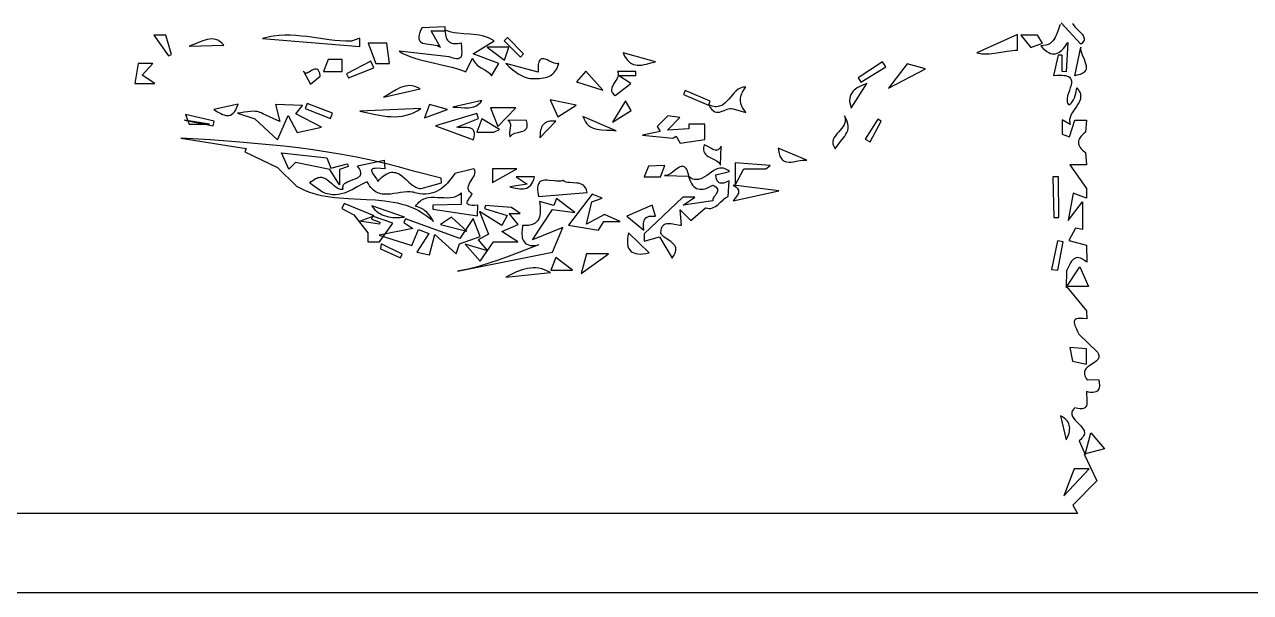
# Model space of a CAD drawing. Header units: metres. Extents: x 0 to 50, y 0 to 50.
# Drawn here: x 16.75 to 33.64, y 0 to 7.83 of the extents above; entities that cross this region are included whole.
import ezdxf

# ---------------------------------------------------------------- set-up
doc = ezdxf.new("R2010")
doc.units = ezdxf.units.M

msp = doc.modelspace()

# ---------------------------------------------------------------- linework, layer by layer
for points in [[(31.017769, 7.830193), (31.007373, 7.805185), (30.988889, 7.752601), (30.970446, 7.699302), (30.960104, 7.6734), (30.948407, 7.648537), (30.934901, 7.62512), (30.919131, 7.603556), (30.900642, 7.58425), (30.878979, 7.567608), (30.853687, 7.554037), (30.824311, 7.543943), (30.790395, 7.537732), (30.751486, 7.535811), (30.751486, 7.535811), (30.780364, 7.504464), (30.808112, 7.478519), (30.834811, 7.457792), (30.86054, 7.4421), (30.88538, 7.43126), (30.90941, 7.42509), (30.932711, 7.423405), (30.955362, 7.426022), (30.977444, 7.43276), (30.999036, 7.443433), (31.020218, 7.45786), (31.04107, 7.475858), (31.061673, 7.497242), (31.082105, 7.52183), (31.102448, 7.549439), (31.12278, 7.579886), (31.099822, 7.174763), (31.046221, 7.181172), (31.046221, 7.404727), (30.992071, 7.404283), (30.927941, 7.126322), (30.927941, 7.126322), (30.970532, 7.129745), (31.008261, 7.131102), (31.041381, 7.130496), (31.070147, 7.12803), (31.094812, 7.123805), (31.115628, 7.117925), (31.132849, 7.110491), (31.146729, 7.101608), (31.157521, 7.091376), (31.165479, 7.079899), (31.170855, 7.067279), (31.173903, 7.053619), (31.174877, 7.039021), (31.174029, 7.023588), (31.167884, 6.990627), (31.157494, 6.955555), (31.144887, 6.919193), (31.13209, 6.882361), (31.121129, 6.84588), (31.114032, 6.81057), (31.112565, 6.79361), (31.112825, 6.777251), (31.115064, 6.761594), (31.119535, 6.746743), (31.126493, 6.732801), (31.13619, 6.719868), (31.13619, 6.719868), (31.150723, 6.729581), (31.163709, 6.740148), (31.175264, 6.751526), (31.185499, 6.763675), (31.202463, 6.790119), (31.215508, 6.819149), (31.225538, 6.850434), (31.23346, 6.883644), (31.246595, 6.954514), (31.246595, 6.954514), (31.262074, 6.936836), (31.274664, 6.919481), (31.284534, 6.90243), (31.291857, 6.885664), (31.296804, 6.869162), (31.299545, 6.852906), (31.300253, 6.836876), (31.299098, 6.821052), (31.296251, 6.805414), (31.291885, 6.789945), (31.279277, 6.759429), (31.262644, 6.729348), (31.243357, 6.699546), (31.202298, 6.640156), (31.183267, 6.610254), (31.167062, 6.580008), (31.155054, 6.54926), (31.151051, 6.533649), (31.148611, 6.517855), (31.147905, 6.501857), (31.149105, 6.485636), (31.152381, 6.469173), (31.157906, 6.452447), (31.046221, 6.516022), (31.046221, 6.316015), (31.148502, 6.279223), (31.221172, 6.510508), (31.381815, 6.510508), (31.367832, 6.342842), (31.367832, 6.342842), (31.344891, 6.325377), (31.325008, 6.307911), (31.308185, 6.290446), (31.29442, 6.272981), (31.283715, 6.255516), (31.276068, 6.238051), (31.271479, 6.220585), (31.26995, 6.20312), (31.271479, 6.185655), (31.276068, 6.16819), (31.283715, 6.150725), (31.29442, 6.133259), (31.308185, 6.115794), (31.325008, 6.098329), (31.344891, 6.080864), (31.367832, 6.063399), (31.381815, 5.895733), (31.151045, 5.895733), (31.381815, 5.567686), (31.381815, 5.43706), (31.198906, 5.506385), (31.12604, 5.126162), (31.325882, 5.382687), (31.325882, 5.001514), (31.227856, 5.023947), (31.136334, 4.852477), (31.381815, 4.788489), (31.38318, 4.550993), (31.38318, 4.550993), (31.353009, 4.575713), (31.325395, 4.594044), (31.300158, 4.60644), (31.277117, 4.613349), (31.256091, 4.615223), (31.236901, 4.612512), (31.219365, 4.605667), (31.203304, 4.595139), (31.188537, 4.581379), (31.174884, 4.564836), (31.162164, 4.545963), (31.150196, 4.525209), (31.127798, 4.479863), (31.106245, 4.432404), (31.101849, 4.203243), (31.290888, 4.489727), (31.40917, 4.219072), (31.105319, 4.219072), (31.381815, 3.88051), (31.384767, 3.770488), (31.384767, 3.770488), (31.337107, 3.776838), (31.298305, 3.778783), (31.267629, 3.776711), (31.244346, 3.771009), (31.227725, 3.762063), (31.221684, 3.756495), (31.217034, 3.750261), (31.211542, 3.735989), (31.210515, 3.719635), (31.213222, 3.701584), (31.218931, 3.682225), (31.236429, 3.641126), (31.257151, 3.599435), (31.275244, 3.560245), (31.532655, 3.31079), (31.532655, 3.31079), (31.54136, 3.294529), (31.547188, 3.279378), (31.550342, 3.265256), (31.551025, 3.252078), (31.549441, 3.239762), (31.54579, 3.228225), (31.540277, 3.217385), (31.533104, 3.207157), (31.514588, 3.188211), (31.491864, 3.170723), (31.44028, 3.137469), (31.414663, 3.120377), (31.391325, 3.10209), (31.371888, 3.081945), (31.364139, 3.070968), (31.357973, 3.059279), (31.353593, 3.046793), (31.351202, 3.033429), (31.351003, 3.019102), (31.353197, 3.003731), (31.357989, 2.987232), (31.36558, 2.969522), (31.376173, 2.950519), (31.389971, 2.93014), (31.547614, 2.935629), (31.547614, 2.935629), (31.55363, 2.908659), (31.557445, 2.883889), (31.559057, 2.861319), (31.558466, 2.84095), (31.55567, 2.822783), (31.55067, 2.806818), (31.543463, 2.793056), (31.534048, 2.781498), (31.522426, 2.772144), (31.508594, 2.764996), (31.492553, 2.760053), (31.4743, 2.757317), (31.453835, 2.756789), (31.431158, 2.758469), (31.406266, 2.762357), (31.37916, 2.768456), (31.37916, 2.768456), (31.380383, 2.723726), (31.384593, 2.676888), (31.387267, 2.631414), (31.386615, 2.610272), (31.383884, 2.590774), (31.378509, 2.573351), (31.369925, 2.558439), (31.357565, 2.546471), (31.340867, 2.537881), (31.319263, 2.533104), (31.292189, 2.532571), (31.25908, 2.536719), (31.219371, 2.54598), (31.219371, 2.54598), (31.20442, 2.529659), (31.193141, 2.513812), (31.185276, 2.498405), (31.180566, 2.483405), (31.178751, 2.468777), (31.179575, 2.454489), (31.182777, 2.440506), (31.188099, 2.426795), (31.195283, 2.413322), (31.20407, 2.400053), (31.225419, 2.373992), (31.250075, 2.348343), (31.275971, 2.322834), (31.301037, 2.297197), (31.323203, 2.271161), (31.340402, 2.244456), (31.346491, 2.230768), (31.350563, 2.216812), (31.352358, 2.202553), (31.351618, 2.187958), (31.348083, 2.172994), (31.341497, 2.157626), (31.331599, 2.141821), (31.318131, 2.125544), (31.300835, 2.108763), (31.279452, 2.091443), (31.362418, 1.90302), (31.439888, 2.199754), (31.627419, 1.978698), (31.347439, 1.905716), (31.520811, 1.538816), (31.192289, 1.202906), (31.255449, 1.089307), (8.169895, 1.089307)], [(22.226061, 7.785139), (22.226061, 7.785139), (22.201448, 7.730534), (22.193128, 7.706982), (22.187285, 7.685757), (22.183786, 7.666729), (22.182494, 7.64977), (22.183276, 7.63475), (22.185996, 7.621539), (22.19052, 7.610007), (22.196713, 7.600026), (22.204441, 7.591465), (22.213568, 7.584195), (22.235482, 7.573011), (22.261377, 7.565435), (22.290175, 7.560433), (22.320798, 7.556968), (22.383205, 7.550503), (22.412834, 7.545431), (22.439975, 7.53775), (22.463551, 7.526425), (22.473664, 7.519071), (22.482483, 7.510418), (22.351413, 7.740059), (22.544506, 7.740059), (22.544506, 7.795947), (22.226061, 7.785139)], [(31.188533, 7.840913), (31.195362, 7.82854), (31.20398, 7.816138), (31.225415, 7.791236), (31.250499, 7.766184), (31.302267, 7.715548), (31.324277, 7.689921), (31.33329, 7.677021), (31.340586, 7.66406), (31.345873, 7.651034), (31.348858, 7.637942), (31.34925, 7.624781), (31.346756, 7.611548), (31.341083, 7.59824), (31.331941, 7.584855), (31.319036, 7.57139), (31.302076, 7.557843), (31.02954, 7.853804)], [(18.532775, 7.68417), (18.73265, 7.398812), (18.777715, 7.415347), (18.699609, 7.68417), (18.532775, 7.68417)], [(19.020768, 7.531351), (19.496193, 7.545642), (19.496193, 7.545642), (19.469654, 7.573874), (19.4425, 7.595685), (19.414773, 7.611619), (19.386514, 7.622219), (19.357762, 7.628029), (19.32856, 7.629593), (19.298949, 7.627454), (19.268968, 7.622158), (19.23866, 7.614247), (19.208065, 7.604266), (19.146179, 7.580267), (19.083638, 7.554512), (19.020768, 7.531351)], [(20.029337, 7.633767), (21.369927, 7.524806), (21.369927, 7.639459), (21.253784, 7.599759), (21.253784, 7.599759), (21.17763, 7.599968), (21.101385, 7.603732), (21.025058, 7.610345), (20.948657, 7.6191), (20.79567, 7.640204), (20.642495, 7.661388), (20.565859, 7.670242), (20.489203, 7.676994), (20.412535, 7.680937), (20.335865, 7.681364), (20.259201, 7.677568), (20.182553, 7.668841), (20.144237, 7.662408), (20.105928, 7.654476), (20.067628, 7.644959), (20.029337, 7.633767)], [(22.546603, 7.748604), (22.546603, 7.748604), (22.546975, 7.71898), (22.54947, 7.692311), (22.554018, 7.6685), (22.56055, 7.647448), (22.568998, 7.629057), (22.579293, 7.613229), (22.591365, 7.599866), (22.605145, 7.588869), (22.620565, 7.58014), (22.637556, 7.57358), (22.656049, 7.569091), (22.675974, 7.566576), (22.697262, 7.565935), (22.719846, 7.56707), (22.768622, 7.574276), (22.768622, 7.574276), (22.768041, 7.552506), (22.768832, 7.529808), (22.772222, 7.483551), (22.774181, 7.439352), (22.773182, 7.419227), (22.770096, 7.401059), (22.764346, 7.38533), (22.755356, 7.37252), (22.742549, 7.363109), (22.725349, 7.35758), (22.703178, 7.356412), (22.675462, 7.360088), (22.641623, 7.369086), (22.601084, 7.38389), (21.910442, 7.45972), (21.910442, 7.45972), (21.9632, 7.431475), (22.017259, 7.406523), (22.072472, 7.384463), (22.128695, 7.364896), (22.185782, 7.347421), (22.243588, 7.331635), (22.360778, 7.303532), (22.479103, 7.27738), (22.597401, 7.249973), (22.656176, 7.234796), (22.71451, 7.218103), (22.772256, 7.199493), (22.829269, 7.178564), (22.922798, 7.364539), (22.922798, 7.364539), (22.932423, 7.341114), (22.944077, 7.320312), (22.95752, 7.301809), (22.972512, 7.285283), (22.988811, 7.27041), (23.006178, 7.256867), (23.043154, 7.232481), (23.081515, 7.209539), (23.119339, 7.185457), (23.137448, 7.17218), (23.154701, 7.157649), (23.170858, 7.14154), (23.185679, 7.123531), (23.286921, 7.289789), (22.932747, 7.424607), (23.219697, 7.603556), (23.219697, 7.603556), (23.181597, 7.626755), (23.142317, 7.645564), (23.101994, 7.66052), (23.06077, 7.672161), (23.018783, 7.681023), (22.976174, 7.687643), (22.889648, 7.696303), (22.802309, 7.702436), (22.715276, 7.710334), (22.672224, 7.716287), (22.629668, 7.724292), (22.587748, 7.734886), (22.546603, 7.748604)], [(23.358632, 7.603442), (23.582361, 7.379887), (23.625442, 7.422459), (23.404708, 7.648929), (23.358632, 7.603442)], [(29.870422, 7.439893), (29.870422, 7.439893), (29.903802, 7.431967), (29.937612, 7.426936), (29.971811, 7.424465), (30.006356, 7.424222), (30.041203, 7.425873), (30.076311, 7.429082), (30.147134, 7.438844), (30.290014, 7.462388), (30.361385, 7.470828), (30.396903, 7.473047), (30.432253, 7.473485), (30.430424, 7.693307), (29.870422, 7.439893)], [(30.474341, 7.68417), (30.615563, 7.511309), (30.773001, 7.57098), (30.705033, 7.68417), (30.474341, 7.68417)], [(21.484455, 7.572393), (21.590993, 7.292949), (21.776983, 7.292949), (21.740201, 7.572393), (21.484455, 7.572393)], [(23.122473, 7.516504), (23.363249, 7.336063), (23.423442, 7.516504), (23.122473, 7.516504)], [(24.999395, 7.437098), (24.999395, 7.437098), (25.018523, 7.39461), (25.039443, 7.359312), (25.06202, 7.330662), (25.086118, 7.308118), (25.1116, 7.291139), (25.138331, 7.279181), (25.166176, 7.271703), (25.194996, 7.268162), (25.224658, 7.268017), (25.255024, 7.270726), (25.28596, 7.275746), (25.317328, 7.282536), (25.380818, 7.299255), (25.444408, 7.316546), (24.999395, 7.437098)], [(31.300814, 7.515855), (31.300814, 7.515855), (31.298826, 7.503908), (31.298433, 7.491461), (31.30178, 7.46526), (31.309549, 7.437634), (31.32043, 7.408969), (31.346306, 7.350053), (31.358685, 7.32057), (31.368948, 7.291581), (31.375789, 7.263472), (31.377899, 7.236626), (31.376772, 7.223796), (31.373972, 7.211426), (31.369335, 7.199563), (31.362699, 7.188256), (31.3539, 7.177552), (31.342775, 7.1675), (31.32916, 7.158147), (31.312891, 7.149542), (31.293806, 7.141732), (31.27174, 7.134766), (31.246532, 7.128691), (31.218016, 7.123555), (31.300814, 7.515855)], [(18.318507, 7.292949), (18.268789, 7.013506), (18.545344, 7.013506), (18.372523, 7.12863), (18.518176, 7.292949), (18.318507, 7.292949)], [(20.93404, 7.348838), (20.870393, 7.181172), (21.127553, 7.181172), (21.127553, 7.348838), (20.93404, 7.348838)], [(21.215783, 7.09165), (21.562409, 7.23214), (21.521256, 7.324334), (21.189017, 7.150274), (21.215783, 7.09165)], [(23.382293, 7.290742), (23.382293, 7.290742), (23.429647, 7.246614), (23.477871, 7.204968), (23.527466, 7.167207), (23.552933, 7.150221), (23.578931, 7.134732), (23.60552, 7.120915), (23.632765, 7.108945), (23.660728, 7.098998), (23.68947, 7.091248), (23.719055, 7.085872), (23.749544, 7.083043), (23.781001, 7.082938), (23.813487, 7.085732), (23.813487, 7.085732), (23.844147, 7.086342), (23.873032, 7.088398), (23.900178, 7.091946), (23.92562, 7.097027), (23.949393, 7.103685), (23.97153, 7.111963), (23.992068, 7.121904), (24.011041, 7.133553), (24.028484, 7.146951), (24.044432, 7.162143), (24.058919, 7.179171), (24.07198, 7.198079), (24.083651, 7.21891), (24.093966, 7.241708), (24.102959, 7.266515), (24.110667, 7.293375), (24.110667, 7.293375), (24.101768, 7.290228), (24.092188, 7.288785), (24.071255, 7.290315), (24.048418, 7.296572), (24.024225, 7.306162), (23.973971, 7.329766), (23.949008, 7.340993), (23.924886, 7.349978), (23.902155, 7.355327), (23.881363, 7.355647), (23.871866, 7.353485), (23.86306, 7.349544), (23.855013, 7.343648), (23.847795, 7.335624), (23.841473, 7.325297), (23.836117, 7.312493), (23.831794, 7.297039), (23.828575, 7.278759), (23.825718, 7.233026), (23.828096, 7.173902), (23.382293, 7.290742)], [(28.272526, 7.032786), (28.61431, 7.246454), (28.569887, 7.316075), (28.233501, 7.093717), (28.272526, 7.032786)], [(28.91218, 7.285674), (28.652247, 6.953188), (29.164638, 7.219225), (28.91218, 7.285674)], [(20.593315, 7.187544), (20.692183, 7.006883), (20.825477, 7.117717), (20.825477, 7.117717), (20.817346, 7.156389), (20.806854, 7.184128), (20.800824, 7.194323), (20.794326, 7.202296), (20.787399, 7.208217), (20.780085, 7.212256), (20.772423, 7.214584), (20.764454, 7.21537), (20.747757, 7.213001), (20.730317, 7.206512), (20.712458, 7.197266), (20.676777, 7.175951), (20.659602, 7.166608), (20.643301, 7.159958), (20.628198, 7.157364), (20.621198, 7.158014), (20.614618, 7.160188), (20.608499, 7.164058), (20.602882, 7.169794), (20.597807, 7.177566), (20.593315, 7.187544)], [(24.485377, 7.184799), (24.354367, 7.037), (24.717429, 6.922288), (24.485377, 7.184799)], [(24.917884, 7.181172), (24.917884, 7.181172), (24.923316, 7.170693), (24.927012, 7.160215), (24.929104, 7.149738), (24.929726, 7.139264), (24.927085, 7.118325), (24.920148, 7.097404), (24.909976, 7.076509), (24.897628, 7.055643), (24.870638, 7.01403), (24.858116, 6.993293), (24.847655, 6.972612), (24.840314, 6.951992), (24.837153, 6.93144), (24.839231, 6.910961), (24.842565, 6.900751), (24.847607, 6.890562), (24.854488, 6.880395), (24.863341, 6.870249), (24.887492, 6.850028), (25.101833, 7.016991), (24.934342, 7.125283), (25.173325, 7.125283), (25.173325, 7.181172), (24.917884, 7.181172)], [(21.697543, 6.8254), (22.200275, 6.940041), (22.200275, 6.940041), (22.162793, 6.960218), (22.126663, 6.974302), (22.091768, 6.982816), (22.057993, 6.986287), (22.025221, 6.985237), (21.993335, 6.980193), (21.962218, 6.971677), (21.931753, 6.960215), (21.901825, 6.946332), (21.872316, 6.930551), (21.814091, 6.895397), (21.756144, 6.858947), (21.697543, 6.8254)], [(26.175902, 6.722957), (26.175902, 6.722957), (26.197616, 6.686381), (26.219234, 6.658895), (26.240756, 6.639492), (26.262184, 6.627166), (26.283521, 6.62091), (26.304768, 6.619718), (26.325927, 6.622584), (26.346999, 6.628501), (26.38889, 6.645461), (26.430455, 6.662547), (26.45112, 6.668622), (26.471708, 6.671708), (26.492222, 6.6708), (26.512663, 6.664892), (26.689769, 6.617813), (26.689769, 6.617813), (26.672129, 6.639561), (26.656838, 6.66122), (26.643892, 6.682808), (26.633288, 6.704343), (26.625023, 6.725841), (26.619093, 6.747319), (26.615495, 6.768795), (26.614226, 6.790284), (26.615282, 6.811805), (26.61866, 6.833374), (26.624357, 6.855009), (26.632369, 6.876725), (26.642693, 6.898541), (26.655326, 6.920473), (26.670265, 6.942539), (26.687506, 6.964755), (26.687506, 6.964755), (26.667862, 6.965098), (26.649242, 6.963228), (26.631566, 6.959316), (26.614756, 6.953531), (26.598733, 6.946045), (26.583419, 6.937027), (26.5546, 6.915077), (26.52767, 6.889046), (26.501998, 6.860294), (26.45191, 6.800082), (26.426234, 6.771347), (26.399296, 6.745342), (26.370467, 6.72343), (26.355147, 6.714435), (26.339117, 6.706974), (26.322299, 6.701218), (26.304615, 6.697336), (26.285986, 6.6955), (26.266332, 6.695879), (26.245576, 6.698644), (26.223638, 6.703965), (26.200439, 6.712013), (26.175902, 6.722957)], [(28.355795, 7.017605), (28.355795, 7.017605), (28.300507, 6.993786), (28.247919, 6.968207), (28.223486, 6.954196), (28.200746, 6.93907), (28.180039, 6.922605), (28.161702, 6.904576), (28.146077, 6.884758), (28.133501, 6.862927), (28.124314, 6.838858), (28.118856, 6.812325), (28.117465, 6.783105), (28.12048, 6.750972), (28.128242, 6.715701), (28.141088, 6.677069), (28.355795, 7.017605)], [(22.652227, 6.691167), (22.652227, 6.691167), (22.705783, 6.689489), (22.760049, 6.685177), (22.814121, 6.681392), (22.867093, 6.681291), (22.892883, 6.683609), (22.918058, 6.688034), (22.942506, 6.694959), (22.966113, 6.70478), (22.988765, 6.717891), (23.01035, 6.734688), (23.030755, 6.755566), (23.049866, 6.780918), (22.652227, 6.691167)], [(23.993567, 6.791676), (24.10015, 6.554389), (24.352507, 6.715451), (23.993567, 6.791676)], [(25.031017, 6.775449), (24.852114, 6.484959), (25.110166, 6.643636), (25.031017, 6.775449)], [(25.828702, 6.865178), (26.172578, 6.716657), (26.195935, 6.770396), (25.852394, 6.919818), (25.828702, 6.865178)], [(19.360501, 6.655305), (19.360501, 6.655305), (19.408286, 6.626662), (19.455599, 6.601007), (19.478874, 6.590522), (19.501784, 6.58225), (19.524249, 6.576681), (19.546185, 6.574303), (19.567511, 6.575605), (19.588145, 6.581075), (19.608004, 6.591204), (19.627007, 6.606479), (19.645072, 6.627389), (19.662117, 6.654423), (19.678059, 6.68807), (19.692817, 6.72882), (19.360501, 6.655305)], [(20.268827, 6.492974), (20.032543, 6.599117), (20.032543, 6.599117), (20.012831, 6.609687), (19.992727, 6.617989), (19.972263, 6.62422), (19.951469, 6.628576), (19.930377, 6.631253), (19.909017, 6.632449), (19.865619, 6.631184), (19.821522, 6.626355), (19.776972, 6.619534), (19.732217, 6.612296), (19.687504, 6.606214), (19.923788, 6.528174), (20.234651, 6.237595), (20.384091, 6.572563), (20.507544, 6.341269), (20.842775, 6.414424), (20.486578, 6.595927), (20.580891, 6.71137), (20.208137, 6.725438), (20.268827, 6.492974)], [(20.618121, 6.673253), (20.964747, 6.532763), (20.99316, 6.604556), (20.644756, 6.739105), (20.618121, 6.673253)], [(21.372494, 6.634465), (21.372494, 6.634465), (21.479573, 6.610093), (21.586522, 6.587106), (21.639874, 6.577196), (21.693107, 6.568911), (21.746191, 6.562676), (21.799097, 6.558918), (21.851797, 6.558061), (21.90426, 6.560533), (21.956457, 6.566759), (22.008361, 6.577166), (22.059941, 6.592179), (22.111169, 6.612224), (22.162016, 6.637727), (22.212452, 6.669115), (21.372494, 6.634465)], [(22.329853, 6.727489), (22.259682, 6.542636), (22.577667, 6.655085), (22.329853, 6.727489)], [(22.413764, 6.431515), (22.937354, 6.239089), (22.937354, 6.239089), (22.945761, 6.2783), (22.949152, 6.311001), (22.947951, 6.337778), (22.942579, 6.359217), (22.933459, 6.375906), (22.921013, 6.38843), (22.905664, 6.397375), (22.887833, 6.40333), (22.867942, 6.406879), (22.846415, 6.40861), (22.800138, 6.408963), (22.75238, 6.409079), (22.729002, 6.410516), (22.706519, 6.413653), (23.003567, 6.532228), (22.981421, 6.601543), (22.413764, 6.431515)], [(23.172669, 6.678174), (23.27062, 6.423701), (23.521479, 6.678174), (23.172669, 6.678174)], [(19.020768, 6.454619), (19.30043, 6.454619), (18.953907, 6.511203), (19.351983, 6.432503), (19.366054, 6.498055), (18.969308, 6.586438), (19.020768, 6.454619)], [(23.05019, 6.526711), (22.980392, 6.342842), (23.215694, 6.342842), (23.294874, 6.382124), (23.05019, 6.526711)], [(23.408156, 6.509683), (23.408156, 6.509683), (23.421573, 6.499418), (23.431547, 6.488131), (23.438493, 6.475929), (23.442826, 6.462917), (23.444962, 6.449201), (23.445314, 6.434887), (23.442327, 6.404891), (23.437185, 6.373775), (23.433207, 6.342386), (23.432692, 6.326854), (23.433711, 6.311571), (23.436681, 6.296644), (23.442017, 6.282179), (23.442017, 6.282179), (23.45371, 6.298824), (23.469005, 6.311821), (23.487198, 6.321878), (23.507587, 6.329699), (23.552136, 6.341462), (23.597026, 6.352755), (23.617841, 6.359991), (23.63663, 6.369228), (23.652692, 6.381171), (23.665323, 6.396527), (23.670132, 6.405706), (23.673819, 6.416002), (23.676297, 6.427504), (23.677477, 6.440301), (23.675594, 6.470131), (23.667467, 6.506197), (23.408156, 6.509683)], [(23.8514, 6.267883), (24.070777, 6.495538), (24.070777, 6.495538), (24.040185, 6.497966), (24.012258, 6.497758), (23.986907, 6.495002), (23.964044, 6.489787), (23.943579, 6.482204), (23.925425, 6.47234), (23.909491, 6.460285), (23.89569, 6.446128), (23.883933, 6.429957), (23.874131, 6.411863), (23.866195, 6.391934), (23.860036, 6.370259), (23.855566, 6.346928), (23.852696, 6.322029), (23.8514, 6.267883)], [(24.444064, 6.561862), (24.444064, 6.561862), (24.458976, 6.521849), (24.477077, 6.488211), (24.498071, 6.460367), (24.521664, 6.437736), (24.54756, 6.419738), (24.575464, 6.405792), (24.605082, 6.395318), (24.636119, 6.387734), (24.668278, 6.38246), (24.701266, 6.378915), (24.768547, 6.37469), (24.835601, 6.370412), (24.868305, 6.366802), (24.900067, 6.361437), (24.444064, 6.561862)], [(25.26464, 6.302435), (25.680298, 6.261156), (25.726069, 6.288597), (25.783084, 6.193646), (26.124175, 6.243845), (26.124175, 6.454619), (25.900446, 6.454619), (25.904008, 6.389538), (25.606501, 6.37328), (25.779026, 6.545671), (25.611504, 6.568302), (25.466271, 6.423182), (25.508919, 6.352157), (25.26464, 6.302435)], [(28.045347, 6.569006), (28.045347, 6.569006), (28.051935, 6.551836), (28.056177, 6.535294), (28.05824, 6.519337), (28.05829, 6.503922), (28.056494, 6.489006), (28.053018, 6.474545), (28.041693, 6.446818), (28.025647, 6.420395), (28.006212, 6.394931), (27.962504, 6.3455), (27.940895, 6.320843), (27.921225, 6.295763), (27.904827, 6.269916), (27.893033, 6.242956), (27.889279, 6.228951), (27.887174, 6.214538), (27.886887, 6.199675), (27.888584, 6.184318), (27.89243, 6.168424), (27.898593, 6.151949), (27.907238, 6.134851), (27.918534, 6.117087), (27.918534, 6.117087), (27.935286, 6.14277), (27.953852, 6.167746), (27.993859, 6.216477), (28.03343, 6.265077), (28.05145, 6.28989), (28.067439, 6.315344), (28.080756, 6.341663), (28.09076, 6.369073), (28.096811, 6.397797), (28.098269, 6.428062), (28.094492, 6.46009), (28.08484, 6.494107), (28.068672, 6.530338), (28.045347, 6.569006)], [(28.507796, 6.524211), (28.332306, 6.249677), (28.399195, 6.210873), (28.553007, 6.497801), (28.507796, 6.524211)], [(18.905992, 6.263443), (19.804206, 6.118409), (19.787107, 6.071864), (20.23446, 5.858391), (20.497343, 5.600945), (20.497343, 5.600945), (20.552306, 5.570924), (20.608357, 5.544713), (20.665415, 5.522024), (20.723396, 5.502574), (20.782218, 5.486077), (20.841798, 5.472247), (20.902053, 5.460799), (20.962901, 5.451448), (21.02426, 5.443908), (21.086046, 5.437894), (21.21057, 5.429301), (21.461113, 5.417867), (21.58581, 5.410459), (21.709241, 5.39888), (21.770275, 5.390812), (21.830745, 5.380846), (21.890569, 5.368694), (21.949663, 5.354073), (22.007944, 5.336697), (22.065331, 5.316279), (22.12174, 5.292536), (22.17709, 5.265181), (22.231296, 5.233929), (22.284277, 5.198495), (22.33595, 5.158592), (22.386232, 5.113937), (22.386232, 5.113937), (22.343009, 5.180638), (22.319536, 5.211836), (22.293353, 5.240719), (22.263357, 5.266626), (22.246584, 5.278258), (22.228445, 5.288898), (22.208802, 5.298464), (22.187516, 5.306874), (22.16445, 5.314045), (22.139467, 5.319894), (22.139467, 5.319894), (22.15303, 5.342279), (22.167573, 5.36198), (22.183038, 5.37916), (22.199365, 5.39398), (22.216495, 5.406602), (22.23437, 5.417187), (22.252929, 5.425898), (22.272116, 5.432897), (22.291869, 5.438344), (22.312131, 5.442403), (22.353943, 5.447), (22.39708, 5.447983), (22.44107, 5.446647), (22.529719, 5.442194), (22.573435, 5.441667), (22.616114, 5.443998), (22.657287, 5.450483), (22.67716, 5.455688), (22.696479, 5.462417), (22.715185, 5.470831), (22.73322, 5.481093), (22.750523, 5.493364), (22.767036, 5.507806), (22.768145, 5.349666), (22.375085, 5.338615), (22.376898, 5.28226), (22.991964, 5.192913), (22.99377, 5.337447), (22.99377, 5.337447), (22.950656, 5.33473), (22.916325, 5.334933), (22.889988, 5.337789), (22.870858, 5.343031), (22.858147, 5.350393), (22.851066, 5.359605), (22.848829, 5.370403), (22.850647, 5.382517), (22.855733, 5.395682), (22.863299, 5.40963), (22.882719, 5.438806), (22.902606, 5.467908), (22.910755, 5.481763), (22.916657, 5.494799), (22.916657, 5.494799), (22.90237, 5.50616), (22.890532, 5.517467), (22.880995, 5.52872), (22.87361, 5.539921), (22.86823, 5.551073), (22.864708, 5.562177), (22.862895, 5.573234), (22.862643, 5.584247), (22.866233, 5.606147), (22.874296, 5.62789), (22.88565, 5.649491), (22.899112, 5.670964), (22.927631, 5.713582), (22.940324, 5.734756), (22.950396, 5.755859), (22.956665, 5.776905), (22.957947, 5.797908), (22.95635, 5.808398), (22.953062, 5.818883), (22.947937, 5.829364), (22.940827, 5.839844), (22.677834, 5.773296), (22.677834, 5.773296), (22.628346, 5.704957), (22.602785, 5.673107), (22.57648, 5.643087), (22.549284, 5.61511), (22.521048, 5.58939), (22.491623, 5.566139), (22.460862, 5.545571), (22.428615, 5.5279), (22.394734, 5.513338), (22.359071, 5.502098), (22.321477, 5.494395), (22.281804, 5.49044), (22.239904, 5.490447), (22.195627, 5.49463), (22.148826, 5.503201), (22.148826, 5.503201), (22.128729, 5.51056), (22.108136, 5.51603), (22.087091, 5.519786), (22.065636, 5.522), (22.021669, 5.522498), (21.976576, 5.518912), (21.930701, 5.51263), (21.884386, 5.505037), (21.837975, 5.497523), (21.791808, 5.491474), (21.746229, 5.488278), (21.701582, 5.489321), (21.679714, 5.491867), (21.658207, 5.495993), (21.637104, 5.501872), (21.616448, 5.509679), (21.596282, 5.519586), (21.576648, 5.531767), (21.55759, 5.546396), (21.539149, 5.563645), (21.52137, 5.583689), (21.504294, 5.606701), (21.487965, 5.632853), (21.472425, 5.66232), (21.472425, 5.66232), (21.43759, 5.646354), (21.402948, 5.628672), (21.333651, 5.590431), (21.263352, 5.552143), (21.227457, 5.534402), (21.190868, 5.518355), (21.153437, 5.504568), (21.115016, 5.493612), (21.075457, 5.486053), (21.034612, 5.48246), (20.992334, 5.483402), (20.948474, 5.489446), (20.902885, 5.501161), (20.855418, 5.519115), (20.680766, 5.643665), (20.680766, 5.643665), (20.701536, 5.663364), (20.721461, 5.679932), (20.740584, 5.693539), (20.758948, 5.704352), (20.776598, 5.712541), (20.793577, 5.718275), (20.809928, 5.721723), (20.825695, 5.723054), (20.840922, 5.722437), (20.855652, 5.720041), (20.86993, 5.716036), (20.883797, 5.710589), (20.910479, 5.696049), (20.936047, 5.677774), (20.985235, 5.635426), (21.009553, 5.614058), (21.034153, 5.594363), (21.059383, 5.577694), (21.085592, 5.565403), (21.099173, 5.561322), (21.113129, 5.558842), (21.127505, 5.558133), (21.142343, 5.559363), (21.142343, 5.559363), (21.138516, 5.574643), (21.137418, 5.588542), (21.138841, 5.601162), (21.142575, 5.612609), (21.148412, 5.622986), (21.156141, 5.632398), (21.165553, 5.640947), (21.176441, 5.648738), (21.201802, 5.662464), (21.23055, 5.674405), (21.291514, 5.696263), (21.320382, 5.707843), (21.345943, 5.720966), (21.35696, 5.728366), (21.366523, 5.736464), (21.374422, 5.745363), (21.380449, 5.755168), (21.384393, 5.765983), (21.386046, 5.777911), (21.385198, 5.791056), (21.381641, 5.805523), (21.375165, 5.821416), (21.365561, 5.838838), (21.352619, 5.857893), (21.336131, 5.878686), (21.705521, 5.961168), (21.712768, 5.83743), (21.712768, 5.83743), (21.657804, 5.844089), (21.614284, 5.846911), (21.581155, 5.846222), (21.557365, 5.842345), (21.541861, 5.835607), (21.536887, 5.831267), (21.533591, 5.826332), (21.53184, 5.820845), (21.531502, 5.814846), (21.534543, 5.801474), (21.541661, 5.786539), (21.551803, 5.770369), (21.576953, 5.735619), (21.601572, 5.699825), (21.611053, 5.682349), (21.617243, 5.665587), (21.617243, 5.665587), (21.64411, 5.694912), (21.669935, 5.719913), (21.69477, 5.740814), (21.718666, 5.757839), (21.741673, 5.771212), (21.763843, 5.781157), (21.785227, 5.787897), (21.805874, 5.791656), (21.825837, 5.792659), (21.845167, 5.791128), (21.863913, 5.787288), (21.882127, 5.781363), (21.89986, 5.773576), (21.917163, 5.764152), (21.950683, 5.741285), (21.983092, 5.714553), (22.014799, 5.685747), (22.046211, 5.656657), (22.077734, 5.629074), (22.109778, 5.604789), (22.126121, 5.594443), (22.142747, 5.585592), (22.159707, 5.578461), (22.177051, 5.573274), (22.19483, 5.570254), (22.213096, 5.569625), (22.496918, 5.64735), (22.490942, 5.711156), (22.110718, 5.808204), (22.110718, 5.808204), (21.91513, 5.863642), (21.718641, 5.913988), (21.52131, 5.959561), (21.323194, 6.000682), (21.124354, 6.037671), (20.924846, 6.070848), (20.724731, 6.100534), (20.524066, 6.127049), (20.32291, 6.150713), (20.121321, 6.171847), (19.919359, 6.190771), (19.717081, 6.207804), (19.311816, 6.237482), (18.905992, 6.263443)], [(26.111629, 6.168488), (26.111629, 6.168488), (26.105777, 6.134579), (26.105693, 6.105354), (26.110718, 6.080282), (26.120191, 6.058829), (26.133455, 6.040465), (26.149848, 6.024656), (26.168712, 6.010872), (26.189387, 5.998579), (26.233533, 5.976341), (26.27701, 5.953685), (26.296849, 5.940871), (26.314542, 5.926356), (26.32943, 5.909608), (26.340853, 5.890096), (26.347905, 6.150573), (26.347905, 6.150573), (26.333918, 6.129372), (26.319914, 6.113743), (26.305873, 6.103127), (26.291776, 6.09697), (26.277606, 6.094715), (26.263344, 6.095808), (26.248972, 6.09969), (26.234472, 6.105808), (26.205011, 6.122524), (26.174815, 6.141507), (26.143736, 6.158311), (26.127821, 6.164506), (26.111629, 6.168488)], [(27.133828, 6.126146), (27.133828, 6.126146), (27.140408, 6.073927), (27.145303, 6.05156), (27.151203, 6.031537), (27.158058, 6.013743), (27.16582, 5.998064), (27.17444, 5.984388), (27.183869, 5.972599), (27.194059, 5.962584), (27.20496, 5.954229), (27.216524, 5.947421), (27.228702, 5.942045), (27.254703, 5.935134), (27.282573, 5.932587), (27.311922, 5.933491), (27.342357, 5.936937), (27.404927, 5.947807), (27.467155, 5.957909), (27.497165, 5.960394), (27.525916, 5.959955), (27.133828, 6.126146)], [(21.210686, 5.871984), (21.090265, 5.828666), (21.090265, 5.61998), (20.958057, 5.828107), (20.485045, 5.928116), (20.39225, 5.835393), (20.291856, 6.058645), (20.916901, 5.991689), (20.971253, 5.848511), (21.198962, 5.907866), (21.210686, 5.871984)], [(26.539673, 5.920819), (26.539673, 5.61579), (26.659261, 5.839844), (26.96316, 5.839844), (27.022432, 5.885793), (26.539673, 5.920819)], [(23.19705, 5.839844), (23.19705, 5.649363), (23.533785, 5.839844), (23.19705, 5.839844)], [(25.897874, 5.732415), (25.897874, 5.732415), (25.909878, 5.696416), (25.923301, 5.664946), (25.938098, 5.637852), (25.954221, 5.614985), (25.971624, 5.596193), (25.990259, 5.581326), (26.010081, 5.570233), (26.031042, 5.562762), (26.053095, 5.558764), (26.076194, 5.558087), (26.100293, 5.56058), (26.125343, 5.566092), (26.151299, 5.574473), (26.178114, 5.585572), (26.205741, 5.599238), (26.234134, 5.61532), (26.234134, 5.61532), (26.259265, 5.601521), (26.277581, 5.58771), (26.289823, 5.5739), (26.296732, 5.560103), (26.299048, 5.54633), (26.297513, 5.532593), (26.292868, 5.518905), (26.285852, 5.505277), (26.267674, 5.478247), (26.248907, 5.451598), (26.241154, 5.438447), (26.235476, 5.425426), (26.232614, 5.412547), (26.233308, 5.399823), (25.822397, 5.340743), (25.984344, 5.448623), (25.818093, 5.448623), (25.28519, 4.941614), (25.28519, 4.844377), (25.499422, 4.900221), (25.672229, 4.607796), (25.672229, 4.607796), (25.697737, 4.646785), (25.70704, 4.664557), (25.714197, 4.681261), (25.719325, 4.696956), (25.72254, 4.711703), (25.723958, 4.72556), (25.723695, 4.738589), (25.721869, 4.750848), (25.718595, 4.762397), (25.708168, 4.783606), (25.693347, 4.802695), (25.67506, 4.820142), (25.654239, 4.836425), (25.631814, 4.852024), (25.585875, 4.883078), (25.564222, 4.899491), (25.544687, 4.917133), (25.5282, 4.936483), (25.515692, 4.958017), (25.515692, 4.958017), (25.52007, 4.992582), (25.527292, 5.020743), (25.537138, 5.043071), (25.549387, 5.060134), (25.563817, 5.0725), (25.580209, 5.080738), (25.59834, 5.085418), (25.61799, 5.087107), (25.638937, 5.086374), (25.660962, 5.083789), (25.707358, 5.075334), (25.755409, 5.066293), (25.779503, 5.062975), (25.803347, 5.061215), (25.782223, 5.276133), (25.928785, 5.129685), (26.13261, 5.303153), (26.13261, 5.303153), (26.158949, 5.29553), (26.183555, 5.292869), (26.206606, 5.294598), (26.228282, 5.300146), (26.24876, 5.308939), (26.26822, 5.320406), (26.28684, 5.333974), (26.304799, 5.349071), (26.339449, 5.381563), (26.373601, 5.413304), (26.390936, 5.427461), (26.408683, 5.439714), (26.427021, 5.449489), (26.446128, 5.456215), (26.457533, 5.675132), (26.457533, 5.675132), (26.43547, 5.663658), (26.414938, 5.654618), (26.39591, 5.64796), (26.378356, 5.643633), (26.362251, 5.641587), (26.347565, 5.641771), (26.334271, 5.644133), (26.322341, 5.648623), (26.311748, 5.65519), (26.302463, 5.663784), (26.29446, 5.674352), (26.287709, 5.686846), (26.282184, 5.701212), (26.277857, 5.717402), (26.272684, 5.755046), (26.461227, 5.804617), (26.461227, 5.804617), (26.440507, 5.819856), (26.420421, 5.831763), (26.400928, 5.840559), (26.381982, 5.846463), (26.363541, 5.849696), (26.345561, 5.850478), (26.327999, 5.849031), (26.310812, 5.845573), (26.293956, 5.840325), (26.277388, 5.833509), (26.244941, 5.816048), (26.213124, 5.794954), (26.181591, 5.771989), (26.149994, 5.748915), (26.117986, 5.727495), (26.08522, 5.709492), (26.068444, 5.702323), (26.051349, 5.696668), (26.033891, 5.692749), (26.016026, 5.690786), (25.997712, 5.690999), (25.978904, 5.693608), (25.95956, 5.698834), (25.939636, 5.706897), (25.919088, 5.718017), (25.897874, 5.732415)], [(25.345855, 5.877714), (25.289048, 5.728066), (25.512777, 5.728066), (25.573335, 5.887596), (25.345855, 5.877714)], [(25.565456, 5.749905), (25.90311, 5.739549), (25.90311, 5.739549), (25.896872, 5.767177), (25.89003, 5.791153), (25.882617, 5.811667), (25.874665, 5.828907), (25.866208, 5.843063), (25.857277, 5.854324), (25.847904, 5.862878), (25.838124, 5.868914), (25.827968, 5.872622), (25.817468, 5.87419), (25.806657, 5.873808), (25.795568, 5.871665), (25.772686, 5.862849), (25.749081, 5.849254), (25.725013, 5.832393), (25.700743, 5.813778), (25.652639, 5.777331), (25.629324, 5.762523), (25.606849, 5.752008), (25.596007, 5.748833), (25.585473, 5.747298), (25.575278, 5.747592), (25.565456, 5.749905)], [(23.52278, 5.728427), (23.675433, 5.626738), (23.437849, 5.592799), (23.437849, 5.592799), (23.493269, 5.577181), (23.547488, 5.566364), (23.573743, 5.563454), (23.599215, 5.562581), (23.623742, 5.564026), (23.647163, 5.568067), (23.669317, 5.574983), (23.690042, 5.585053), (23.709178, 5.598557), (23.726563, 5.615773), (23.742037, 5.636981), (23.755438, 5.662461), (23.766605, 5.69249), (23.775376, 5.727348), (23.52278, 5.728427)], [(23.833273, 5.458635), (24.502684, 5.514296), (24.502684, 5.514296), (24.494046, 5.5479), (24.482121, 5.57513), (24.467262, 5.596681), (24.449821, 5.613251), (24.430152, 5.625534), (24.408606, 5.634226), (24.385536, 5.640024), (24.361296, 5.643623), (24.310714, 5.647008), (24.25968, 5.649947), (24.234875, 5.652989), (24.211015, 5.658007), (24.188454, 5.665696), (24.167542, 5.676754), (24.167542, 5.676754), (24.140603, 5.670655), (24.111005, 5.668696), (24.079491, 5.669772), (24.046802, 5.672784), (23.980874, 5.680202), (23.949119, 5.682404), (23.919161, 5.682132), (23.891741, 5.678284), (23.879215, 5.674674), (23.867603, 5.669757), (23.856997, 5.663395), (23.847489, 5.655451), (23.839173, 5.645785), (23.832142, 5.634261), (23.826488, 5.620741), (23.822304, 5.605087), (23.819683, 5.587161), (23.818718, 5.566826), (23.819502, 5.543943), (23.822127, 5.518376), (23.833273, 5.458635)], [(26.513008, 5.614869), (26.513008, 5.614869), (26.53663, 5.601149), (26.555306, 5.587407), (26.569418, 5.573657), (26.57935, 5.559911), (26.585484, 5.546182), (26.588203, 5.532481), (26.58789, 5.518821), (26.584927, 5.505215), (26.579697, 5.491674), (26.572583, 5.478212), (26.554232, 5.451572), (26.511758, 5.399778), (27.144585, 5.535344), (26.513008, 5.614869)], [(30.918738, 5.727679), (30.93265, 5.16775), (31.000366, 5.169259), (30.995946, 5.728552), (30.918738, 5.727679)], [(22.713781, 4.428926), (24.023809, 4.690059), (24.165461, 5.030125), (23.747909, 4.862284), (24.023746, 5.277029), (24.33304, 5.236967), (24.077449, 5.431096), (24.042314, 5.333576), (23.843679, 5.388189), (23.843679, 5.388189), (23.853352, 5.319906), (23.855995, 5.287359), (23.856775, 5.256138), (23.855392, 5.226443), (23.851545, 5.198472), (23.844933, 5.172422), (23.835255, 5.148493), (23.822212, 5.126882), (23.805502, 5.107787), (23.784825, 5.091407), (23.75988, 5.077939), (23.730367, 5.067583), (23.695985, 5.060536), (23.656434, 5.056997), (23.611413, 5.057163), (23.611413, 5.057163), (23.604737, 4.995983), (23.603156, 4.966852), (23.603133, 4.939007), (23.604957, 4.91268), (23.608918, 4.888106), (23.615306, 4.865517), (23.624412, 4.845149), (23.636525, 4.827234), (23.651934, 4.812007), (23.670931, 4.799701), (23.693804, 4.79055), (23.720843, 4.784788), (23.752339, 4.782648), (23.788582, 4.784364), (23.82986, 4.790171), (23.82986, 4.790171), (23.561773, 4.686223), (23.425809, 4.634245), (23.288131, 4.584084), (23.148415, 4.537106), (23.006334, 4.494676), (22.934306, 4.475594), (22.861565, 4.458162), (22.78807, 4.442549), (22.713781, 4.428926)], [(24.247123, 5.062951), (24.659567, 4.993563), (24.73146, 5.113291), (24.957821, 5.113291), (24.742758, 5.209852), (24.490844, 5.075602), (24.568052, 5.385148), (24.710758, 5.436482), (24.570346, 5.492097), (24.247123, 5.062951)], [(21.123747, 5.294784), (21.288253, 5.207116), (21.481791, 4.956567), (21.481791, 4.833848), (21.642943, 4.833848), (21.823252, 5.090144), (21.544628, 5.188673), (21.529167, 5.145431), (21.646023, 5.103396), (21.643477, 5.075025), (21.367316, 5.119058), (21.568982, 5.191602), (21.156148, 5.361051), (21.123747, 5.294784)], [(21.534519, 5.329237), (21.534519, 5.329237), (21.5559, 5.301048), (21.578491, 5.276105), (21.602228, 5.25424), (21.627049, 5.235287), (21.65289, 5.219079), (21.67969, 5.20545), (21.707384, 5.194231), (21.73591, 5.185258), (21.765205, 5.178362), (21.795207, 5.173378), (21.825851, 5.170138), (21.857076, 5.168475), (21.921016, 5.169217), (21.986522, 5.174269), (21.534519, 5.329237)], [(23.089864, 5.29336), (23.398769, 5.194311), (23.325231, 5.056536), (23.020785, 5.249626), (23.144451, 4.939329), (23.001242, 4.86301), (23.128565, 4.707162), (22.821516, 4.803486), (23.029701, 4.568622), (23.211235, 4.833848), (23.547594, 4.833848), (23.326608, 4.974005), (23.550026, 5.074316), (23.426867, 5.225068), (23.579254, 5.225068), (23.460198, 5.304377), (23.103598, 5.334071), (23.089864, 5.29336)], [(25.050198, 5.186013), (25.281265, 4.994307), (25.281265, 4.994307), (25.276047, 5.045125), (25.275872, 5.067776), (25.277382, 5.088563), (25.280626, 5.107462), (25.285649, 5.124455), (25.2925, 5.139521), (25.301225, 5.152638), (25.311872, 5.163786), (25.324487, 5.172945), (25.339119, 5.180094), (25.355814, 5.185212), (25.374619, 5.188278), (25.395581, 5.189273), (25.418749, 5.188175), (25.444168, 5.184963), (25.399603, 5.341008), (25.050198, 5.186013)], [(21.976577, 5.100394), (22.1026, 5.016444), (21.636066, 4.923601), (22.085456, 4.784411), (22.180783, 5.002539), (22.320058, 4.949752), (22.154616, 4.690688), (22.328473, 4.6553), (22.401485, 4.934959), (22.697022, 4.668279), (22.742323, 4.804077), (23.028517, 4.90655), (22.932375, 5.156324), (22.747109, 4.879406), (21.997875, 5.148567), (21.976577, 5.100394)], [(22.633244, 5.172404), (22.481182, 5.071109), (22.844309, 4.980677), (22.633244, 5.172404)], [(25.070616, 4.955287), (25.070616, 4.955287), (25.062552, 4.912209), (25.057902, 4.872555), (25.056673, 4.836331), (25.058871, 4.803547), (25.064504, 4.774209), (25.073581, 4.748326), (25.086107, 4.725906), (25.10209, 4.706957), (25.121539, 4.691486), (25.144459, 4.679502), (25.170859, 4.671013), (25.200746, 4.666026), (25.234127, 4.66455), (25.271009, 4.666591), (25.311401, 4.67216), (25.355309, 4.681262), (25.070616, 4.955287)], [(21.656217, 4.736679), (21.930264, 4.612529), (21.954991, 4.661814), (21.664068, 4.80694), (21.656217, 4.736679)], [(30.985537, 4.443514), (31.058099, 4.83163), (30.982202, 4.847668), (30.896396, 4.450822), (30.985537, 4.443514)], [(24.068251, 4.615562), (24.002604, 4.442627), (24.299276, 4.442627), (24.068251, 4.615562)], [(24.491599, 4.666182), (24.421196, 4.396513), (24.793684, 4.666182), (24.491599, 4.666182)], [(23.382301, 4.344063), (23.996545, 4.408732), (23.996545, 4.408732), (23.95584, 4.430383), (23.915553, 4.447382), (23.875661, 4.459992), (23.836141, 4.468475), (23.796969, 4.473096), (23.758121, 4.474115), (23.719574, 4.471797), (23.681305, 4.466403), (23.643289, 4.458196), (23.605503, 4.44744), (23.567924, 4.434396), (23.530528, 4.419327), (23.45619, 4.384168), (23.382301, 4.344063)], [(31.149568, 3.376794), (31.188203, 3.187281), (31.381815, 3.147873), (31.381815, 3.357455), (31.149568, 3.376794)], [(31.020556, 2.436396), (31.102782, 2.106209), (31.102782, 2.106209), (31.124151, 2.15236), (31.132824, 2.175149), (31.139872, 2.197699), (31.145084, 2.219974), (31.148247, 2.241937), (31.14915, 2.263552), (31.14758, 2.284782), (31.143325, 2.305591), (31.136174, 2.325942), (31.125913, 2.345799), (31.112332, 2.365125), (31.095218, 2.383884), (31.074359, 2.40204), (31.049542, 2.419556), (31.020556, 2.436396)], [(31.211354, 1.704082), (31.069207, 1.331236), (31.416159, 1.704082), (31.211354, 1.704082)], [(3, 0), (47, 0)]]:
    msp.add_lwpolyline(points)

doc.saveas('drawing.dxf')
